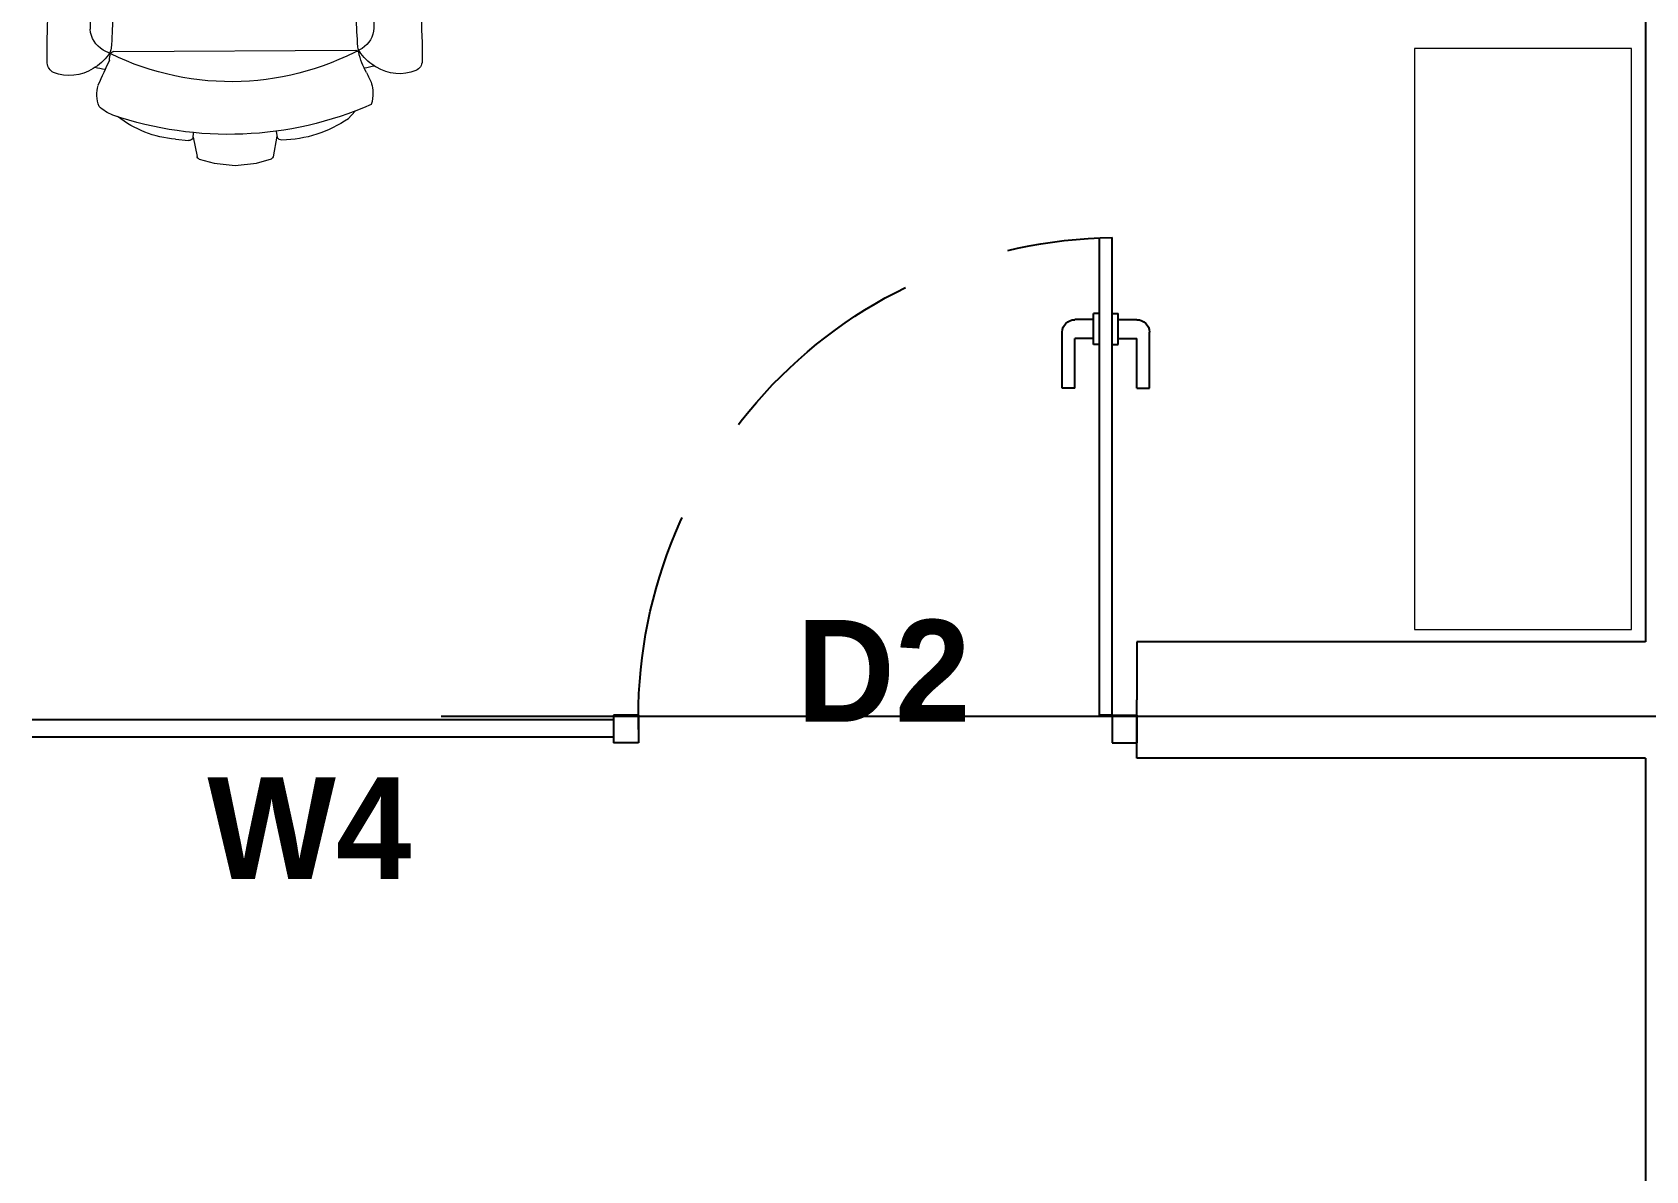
# Model space of a CAD drawing. Header units: inches. Extents: x 482566 to 494966, y -26460 to -22226.
# Drawn here: x 487668.6 to 487793.5, y -24396.6 to -24308.6 of the extents above; entities that cross this region are included whole.
import ezdxf

# ---------------------------------------------------------------- set-up
doc = ezdxf.new("R2010")
doc.units = ezdxf.units.IN
doc.header["$LTSCALE"] = 15
doc.header["$MEASUREMENT"] = 0
doc.linetypes.add('DASHED', pattern=[0.75, 0.5, -0.25])
doc.linetypes.add('TRATTEGGIATA2', pattern=[9.525, 6.35, -3.175])
doc.layers.add('A-furniture', color=50, linetype='Continuous', lineweight=9)
doc.layers.add('I-ANNO-TEXT', color=7, linetype='Continuous', lineweight=18)
for name, color, linetype in [('GLAZING', 4, 'Continuous'), ('I-WALL-IN', 3, 'Continuous'), ('SUI GAS LINE', 30, 'TRATTEGGIATA2')]:
    doc.layers.add(name, color=color, linetype=linetype)
doc.styles.add('MICRO', font='')
doc.styles.get('MICRO').set_extended_font_data('MicrogrammaSSi', bold=True)

# ---------------------------------------------------------------- blocks, each defined once
blk = doc.blocks.new('A$C6A0E07C9')
at = {"layer": 'A-furniture'}
for p, q in [((-0.2138, 0.2718), (0.1182, 0.2876)), ((0.0377, 0.2515), (-0.0033, 0.2499)), ((0.0418, 0.2505), (0.045, 0.2473)), ((0.1585, 0.2497), (0.1792, -0.1667)), ((-0.0121, 0.2424), (-0.025, 0.2422)), ((-0.0115, 0.2426), (-0.0121, 0.2424)), ((-0.0112, 0.2428), (-0.0115, 0.2426)), ((-0.0079, 0.2484), (-0.0112, 0.2428)), ((0.045, 0.2473), (0.0464, 0.2461)), ((0.0464, 0.2461), (0.0478, 0.2453)), ((0.0478, 0.2453), (0.0485, 0.2451)), ((-0.2691, 0.1773), (-0.2664, 0.2046)), ((0.3152, 0.1516), (0.3188, 0.1294)), ((0.3146, 0.1213), (0.3056, 0.1197)), ((0.3131, 0.1211), (0.3466, 0.116)), ((0.3514, 0.1128), (0.36, 0.0876)), ((0.36, 0.0876), (0.3659, 0.0513)), ((-0.2907, 0.0196), (-0.2893, 0.0294)), ((-0.2893, 0.0294), (-0.2841, 0.0379)), ((-0.2841, 0.0379), (-0.2762, 0.0438)), ((-0.2762, 0.0438), (-0.2666, 0.0462)), ((0.3659, 0.0513), (0.3636, 0.0146)), ((-0.2883, 0.01), (-0.2907, 0.0196)), ((-0.2824, 0.002), (-0.2883, 0.01)), ((-0.2739, -0.003), (-0.2824, 0.002)), ((0.3636, 0.0146), (0.3576, -0.0113)), ((-0.2641, -0.0045), (-0.2739, -0.003)), ((0.3108, -0.0224), (0.3218, -0.0234)), ((0.3197, -0.023), (0.3546, -0.0146)), ((0.3546, -0.0146), (0.3564, -0.0132)), ((0.3564, -0.0132), (0.3576, -0.0113)), ((0.2962, -0.1472), (0.2839, -0.1595)), ((0.0087, -0.176), (-0.0042, -0.1772)), ((0.0094, -0.1763), (0.0087, -0.176)), ((0.0097, -0.1764), (0.0094, -0.1763)), ((0.0135, -0.1816), (0.0097, -0.1764)), ((0.0591, -0.1802), (0.0183, -0.1827)), ((0.0631, -0.1788), (0.066, -0.1753)), ((0.066, -0.1753), (0.0673, -0.174)), ((0.0673, -0.174), (0.0686, -0.173)), ((0.0686, -0.173), (0.0692, -0.1728)), ((-0.1895, -0.2174), (0.1433, -0.1996))]:
    blk.add_line(p, q, dxfattribs=at)
for centre, radius, start, end in [((0.2241, -0.8917), 1.2574, 92.3594, 100.1757), ((0.1721, 0.3454), 0.0192, 28.1256, 89.2436), ((0.0274, 0.2777), 0.0792, 129.4999, 189.1152), ((0.0065, 0.2825), 0.0635, 94.0792, 117.5938), ((0.1209, 0.3234), 0.0749, 330.3794, 24.513), ((0.117, 0.2414), 0.0463, 34.0902, 88.4441), ((0.1077, 0.3263), 0.0879, 309.6726, 333.0223), ((-1.1254, 2.7931), 2.8487, 297.1157, 298.0695), ((-0.9196, -0.0126), 1.143, 14.0931, 15.0056), ((0.2336, 0.2226), 0.0597, 72.5282, 107.7011), ((0.1951, 0.2221), 0.0806, 25.5198, 45.5387), ((-0.21, 0.2233), 0.0487, 94.526, 161.0109), ((-0.0222, 0.2712), 0.0292, 192.0047, 264.4409), ((-0.0038, 0.2437), 0.00623, 84.8455, 131.3174), ((0.0374, 0.2414), 0.0101, 64.5281, 88.6391), ((0.0007, 1.5534), 1.3091, 272.0899, 276.676), ((0.1493, 0.274), 0.0211, 279.8693, 313.3434), ((-0.2488, 0.0248), 0.4712, 334.5973, 30.9732), ((0.1704, 0.2449), 0.0129, 130.1366, 158.0173), ((0.1866, 0.1808), 0.0779, 100.0525, 108.2672), ((-0.3014, 0.0263), 0.6141, 339.6108, 22.0467), ((0.5941, -0.0351), 0.8932, 162.1203, 164.4323), ((0.1276, 0.1249), 0.1894, 8.0925, 40.8276), ((0.1816, 0.1421), 0.4521, 175.5289, 182.0991), ((72.2191, 3.6268), 72.5738, 182.765274, 182.924882), ((0.31, 0.1288), 0.0088, 301.088, 3.1667), ((0.3467, 0.1108), 0.00513, 22.8184, 91.0076), ((0.3177, -0.0315), 0.00903, 2.1237, 63.3709), ((0.1162, -0.0378), 0.2107, 328.6962, 1.8079), ((0.0809, -0.0616), 0.3414, 182.481, 200.7553), ((-0.1856, -0.1603), 0.0572, 202.8821, 266.1169), ((0.0015, -0.2058), 0.0292, 101.2525, 173.6887), ((0.0171, -0.1766), 0.00623, 234.376, 280.848), ((0.0579, -0.1702), 0.0101, 277.0543, 301.1654), ((0.1515, -1.4793), 1.3091, 89.0174, 93.6036), ((0.138, -0.155), 0.0449, 276.7939, 330.1521), ((0.1724, -0.1915), 0.0211, 52.3501, 85.8241), ((0.197, -0.1553), 0.0211, 212.6602, 229.0352), ((0.1633, -0.2919), 0.1223, 63.0548, 80.6357), ((0.1362, -0.2476), 0.0879, 32.6712, 56.0209), ((-0.9196, -0.0126), 1.143, 350.6964, 351.6126), ((0.3239, 0.0551), 0.2601, 246.1539, 250.8174), ((0.249, -0.1528), 0.0392, 254.2998, 275.9911), ((0.2537, -0.1401), 0.0518, 269.3553, 293.3788), ((0.0516, -0.2073), 0.0792, 176.5782, 236.1936), ((0.1491, -0.2435), 0.0749, 341.1805, 35.314), ((0.0312, -0.2142), 0.0635, 248.0997, 271.6142), ((0.2022, -0.2604), 0.0192, 276.4498, 337.5679), ((0.1312, 0.9758), 1.2574, 265.5178, 273.334)]:
    blk.add_arc(centre, radius, start, end, dxfattribs=at)
blk = doc.blocks.new('glass doors- 900')
for p, q in [((387080.9, -15045.5), (387080.9, -14224.6)), ((387102.3, -15045.5), (387102.3, -14226.3)), ((387070.1, -14365.5), (387038, -14365.5)), ((387080.9, -14354.8), (387070.1, -14354.8)), ((387070.1, -14408.4), (387070.1, -14354.8)), ((387102.3, -14354.8), (387113, -14354.8)), ((387113, -14408.4), (387113, -14354.8)), ((387113, -14365.5), (387145.1, -14365.5)), ((387016.6, -14483.4), (387016.6, -14387)), ((387038, -14483.4), (387038, -14397.7)), ((387070.1, -14397.7), (387038, -14397.7)), ((387113, -14397.7), (387145.1, -14397.7)), ((387145.1, -14483.4), (387145.1, -14397.7)), ((387166.6, -14483.4), (387166.6, -14387)), ((387080.9, -14408.4), (387070.1, -14408.4)), ((387102.3, -14408.4), (387113, -14408.4)), ((387038, -14483.4), (387016.6, -14483.4)), ((387145.1, -14483.4), (387166.6, -14483.4)), ((387038, -15045.5), (387038, -15092.6)), ((387080.9, -15045.5), (387038, -15045.5)), ((387080.9, -15045.5), (387080.9, -15092.6)), ((387080.9, -15045.5), (387080.9, -15092.6)), ((387080.9, -15045.5), (387102.3, -15045.5)), ((387895.1, -15045.5), (387895.1, -15092.6)), ((387895.1, -15045.5), (387895.1, -15092.6)), ((387895.1, -15045.5), (387895.1, -15045.5)), ((387895.1, -15045.5), (387938, -15045.5)), ((387938, -15045.5), (387938, -15092.6)), ((387080.9, -15092.6), (387038, -15092.6)), ((387895.1, -15092.6), (387938, -15092.6))]:
    blk.add_line(p, q)
at = {"linetype": 'DASHED', "ltscale": 50}
blk.add_arc((387070.1, -15049.8), 825.3, 358.6028, 89.255, dxfattribs=at)
for centre, start, end in [((387038, -14387), 90, 180), ((387145.1, -14387), 0, 90)]:
    blk.add_arc(centre, 21.4, start, end)

msp = doc.modelspace()

# ---------------------------------------------------------------- linework, layer by layer
at = {"layer": 'A-furniture', "elevation": -0.26}
msp.add_lwpolyline([(487792.35, -24354.77), (487792.35, -24309.83), (487775.57, -24309.83), (487775.57, -24354.77)], close=True, dxfattribs=at)
at = {"layer": 'GLAZING', "elevation": 6.93}
for points in [[(487713.59, -24361.76), (487668.59, -24361.76)], [(487713.59, -24361.76), (487713.59, -24363.11)], [(487713.59, -24363.11), (487668.59, -24363.11)]]:
    msp.add_lwpolyline(points, dxfattribs=at)
at = {"layer": 'I-WALL-IN'}
for p, q in [((487793.45, -24216.22, 6.93), (487793.45, -24355.72, 6.93)), ((487754.09, -24355.72, 6.93), (487754.09, -24360.22, 6.93)), ((487754.09, -24364.72, 6.93), (487754.09, -24360.22, 6.93)), ((487793.45, -24364.72, 6.93), (487793.45, -24509.29, 6.93))]:
    msp.add_line(p, q, dxfattribs=at)
at = {"layer": 'I-WALL-IN', "elevation": 6.93}
for points in [[(487793.45, -24355.72), (487754.09, -24355.72)], [(487793.45, -24364.72), (487754.09, -24364.72)]]:
    msp.add_lwpolyline(points, dxfattribs=at)
at = {"layer": 'SUI GAS LINE'}
msp.add_line((487795.5, -24361.5), (487525.5, -24361.5), dxfattribs=at)

# ---------------------------------------------------------------- block references
at = {"layer": 'A-furniture', "xscale": -44.99999999998288, "yscale": 45, "zscale": 45.00000000000001, "rotation": 93.14347283851966}
msp.add_blockref('A$C6A0E07C9', (487685.72, -24302.32, 6.93), dxfattribs=at)
at = {"layer": 'GLAZING', "xscale": -0.04500000025145709, "yscale": 0.04499999998952262, "zscale": 0.04499999999999744}
msp.add_blockref('glass doors- 900', (505170.8, -23684.36, 6.93), dxfattribs=at)

# ---------------------------------------------------------------- texts
at = {"layer": 'I-ANNO-TEXT', "char_height": 7.875, "attachment_point": 1, "style": 'MICRO'}
for s, insert in [('{\\fBahnschrift Light|b1|i0|c0|p34;D2}', (487727.75, -24354.03, 6.93)), ('{\\fBahnschrift Light|b1|i0|c0|p34;W4}', (487682.16, -24366.2, 6.93))]:
    msp.add_mtext_dynamic_manual_height_columns(s, width=7.4099, gutter_width=1.5, heights=[0], dxfattribs=dict(at, insert=insert))

doc.saveas('drawing.dxf')
